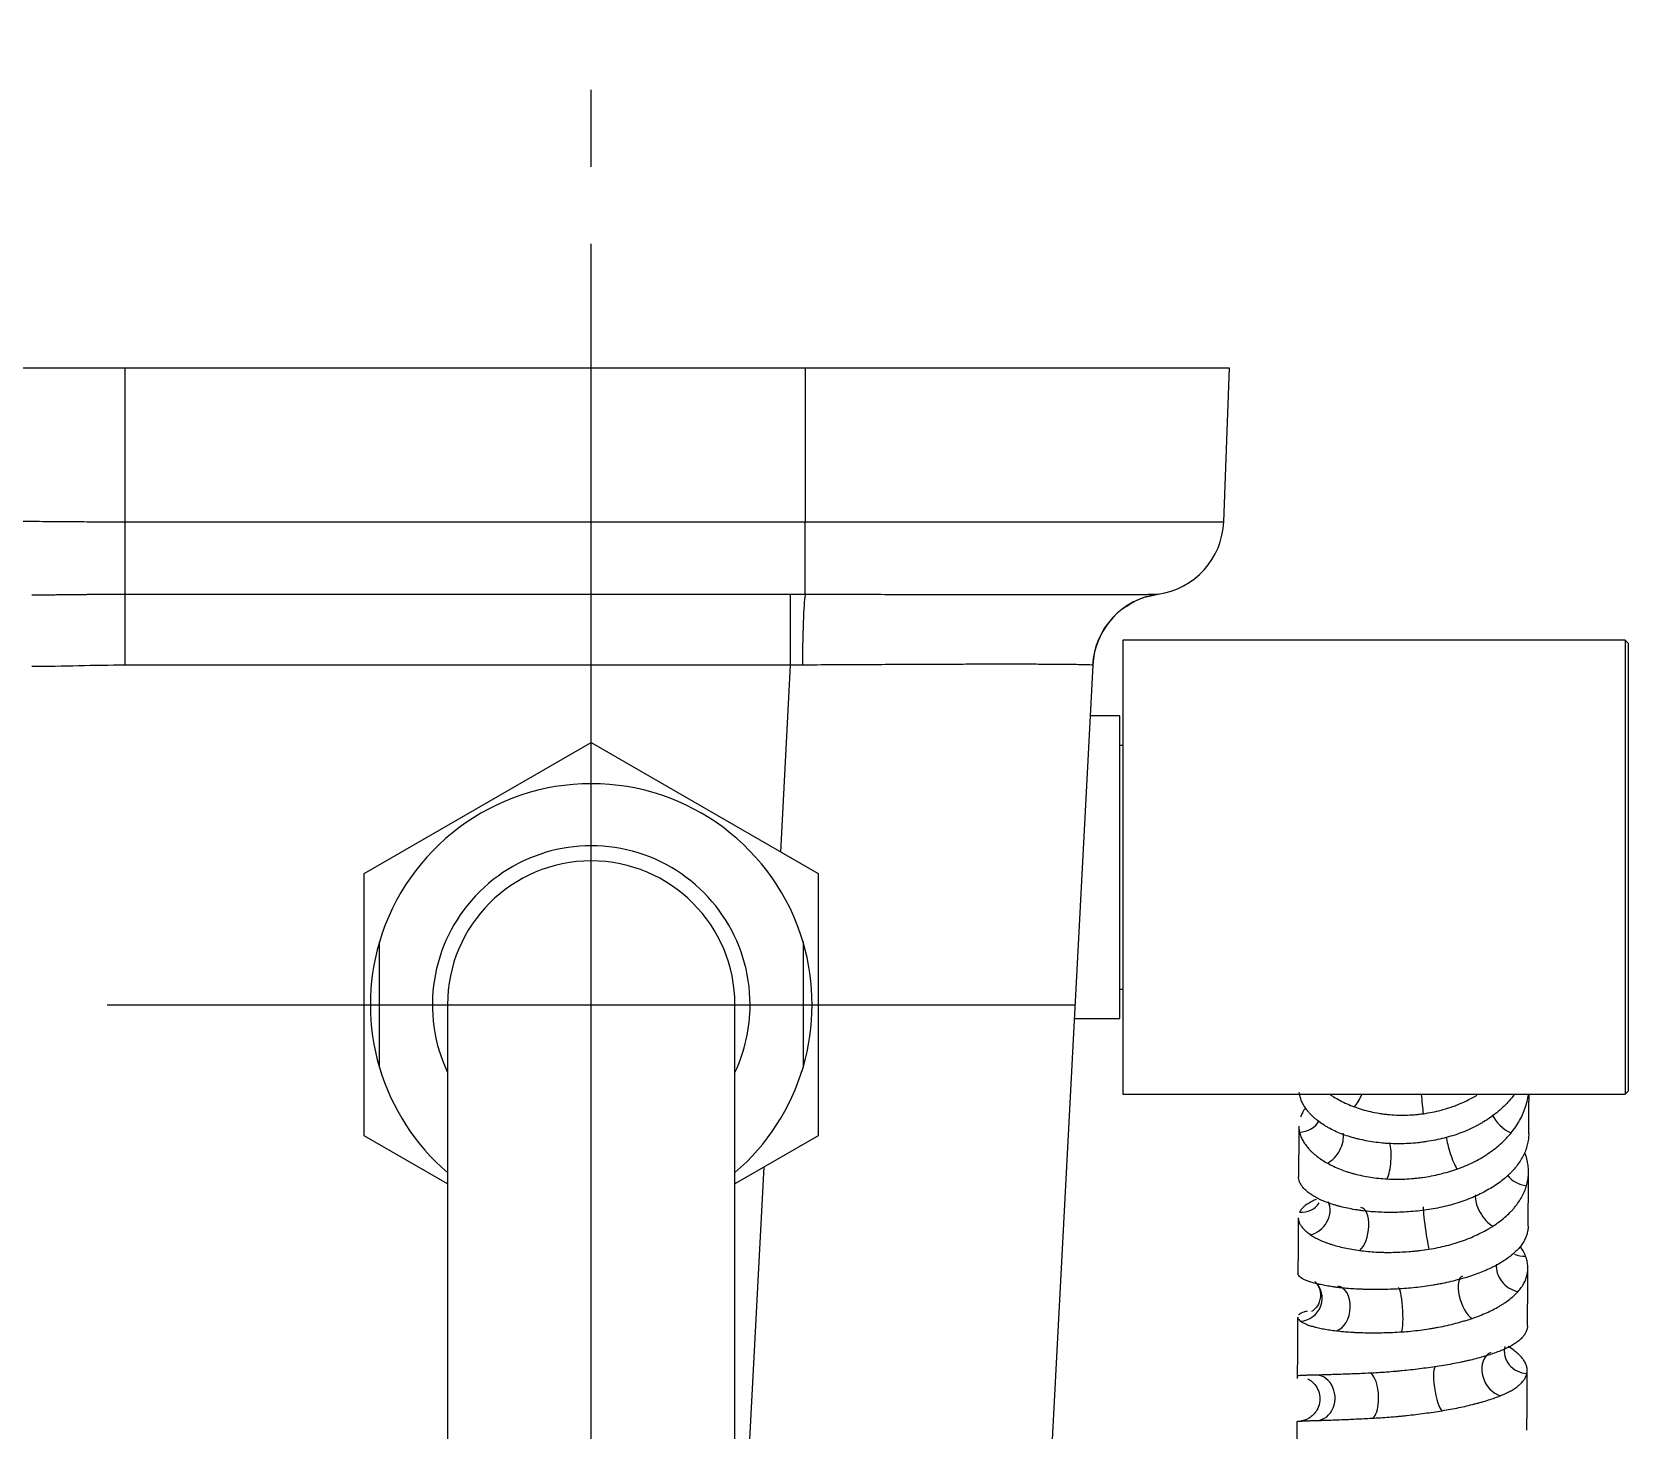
# Model space of a CAD drawing. Header units: millimetres. Extents: x 6110 to 6704, y -2661 to -1821.
# Drawn here: x 6315.16 to 6341.53, y -1868.92 to -1845.83 of the extents above; entities that cross this region are included whole.
import ezdxf

# ---------------------------------------------------------------- set-up
doc = ezdxf.new("R2010")
doc.units = ezdxf.units.MM
doc.header["$LTSCALE"] = 0.1
doc.linetypes.add('CENTERX2', pattern=[101.6, 63.5, -12.7, 12.7, -12.7])
doc.linetypes.add('HIDDEN2', pattern=[4.7625, 3.175, -1.5875])
doc.layers.add('1', color=4, linetype='HIDDEN2', lineweight=13)
doc.layers.add('CENTER', color=1, linetype='CENTERX2')

msp = doc.modelspace()

# ---------------------------------------------------------------- linework, layer by layer
at = {"layer": '1', "color": 7, "linetype": 'Continuous', "lineweight": -3}
for p, q in [((6316.701, -1851.376), (6327.937, -1851.376)), ((6327.937, -1851.376), (6327.937, -1853.92)), ((6334.939, -1851.376), (6334.85, -1853.92)), ((6316.7, -1853.92), (6327.937, -1853.92)), ((6316.7, -1855.115), (6316.7, -1853.92)), ((6324.4, -1869.896), (6324.4, -1853.896)), ((6327.937, -1855.116), (6327.937, -1853.92)), ((6316.7, -1856.289), (6316.7, -1855.115)), ((6316.7, -1855.115), (6327.693, -1855.115)), ((6327.693, -1856.289), (6327.693, -1855.115)), ((6341.482, -1855.876), (6333.182, -1855.876)), ((6333.182, -1855.876), (6333.182, -1863.376)), ((6341.532, -1855.926), (6341.482, -1855.876)), ((6341.482, -1855.876), (6341.482, -1863.376)), ((6341.532, -1855.926), (6341.532, -1863.326)), ((6327.693, -1856.289), (6316.7, -1856.289)), ((6327.531, -1859.374), (6327.693, -1856.289)), ((6332.686, -1856.289), (6331.944, -1870.442)), ((6333.132, -1857.126), (6332.642, -1857.126)), ((6333.132, -1859.626), (6333.132, -1857.126)), ((6320.65, -1859.731), (6324.4, -1857.566)), ((6324.4, -1857.566), (6328.15, -1859.731)), ((6333.182, -1857.614), (6333.132, -1857.614)), ((6333.132, -1862.126), (6333.132, -1859.626)), ((6320.65, -1864.061), (6320.65, -1859.731)), ((6328.15, -1859.731), (6328.15, -1864.061)), ((6320.9, -1862.932), (6320.9, -1860.86)), ((6327.9, -1860.86), (6327.9, -1862.932)), ((6333.132, -1861.639), (6333.182, -1861.639)), ((6316.4, -1861.896), (6332.4, -1861.896)), ((6322.025, -1861.896), (6322.025, -1876.896)), ((6326.775, -1876.896), (6326.775, -1861.896)), ((6332.38, -1862.126), (6333.132, -1862.126)), ((6341.482, -1863.376), (6341.532, -1863.326)), ((6333.182, -1863.376), (6341.482, -1863.376)), ((6322.025, -1864.855), (6320.65, -1864.061)), ((6328.15, -1864.061), (6326.775, -1864.855)), ((6326.951, -1870.442), (6327.259, -1864.576))]:
    msp.add_line(p, q, dxfattribs=at)
for centre, radius, start, end in [((6333.601, -1853.876), 1.25, 277.5499, 358), ((6333.935, -1856.354), 1.25, 97.6611, 177), ((6324.4, -1861.896), 3.65, 16.483, 163.517), ((6324.4, -1861.896), 2.625, 0, 205.2056), ((6324.4, -1861.896), 2.375, 90, 180), ((6324.4, -1861.896), 2.375, 0, 90), ((6324.4, -1861.896), 3.65, 163.517, 196.483), ((6324.4, -1861.896), 3.65, 343.517, 16.483), ((6324.4, -1861.896), 2.625, 334.7887, 0), ((6324.4, -1861.896), 3.65, 196.483, 229.4071), ((6324.4, -1861.896), 3.65, 310.5929, 343.517)]:
    msp.add_arc(centre, radius, start, end, dxfattribs=at)
for centre, major_axis, ratio, start_param, end_param in [((6311.7, -1851.256), (0, -286.328), 0.017464, 1.561491, 1.570375), ((6327.937, -1856.355), (-0.007, -1.25), 0.039336, 3.273466, 4.658233), ((6333.93, -1856.355), (0.164, -1.239), 0.999212, 3.141593, 4.526359), ((6336.981, -1863.316), (0.138, 0.349), 0.433334, 4.025696, 4.711122), ((6338.107, -1863.45), (-0.043, 0.373), 0.051876, 3.986539, 4.905491), ((6336.101, -1863.672), (0.37, 0.063), 0.871929, 4.570165, 5.639909), ((6339.571, -1863.759), (-0.282, 0.247), 0.534814, 0.868907, 2.100359), ((6336.541, -1864.197), (0.192, 0.322), 0.667842, 3.947447, 5.644686), ((6338.666, -1864.33), (-0.116, 0.356), 0.201164, 0.721906, 2.409759), ((6337.515, -1864.472), (0.027, 0.374), 0.266623, 3.797167, 5.629281), ((6339.845, -1864.594), (-0.355, 0.121), 0.757198, 0.836964, 1.84992), ((6336.115, -1864.967), (0.324, -0.188), 0.93671, 5.182496, 6.235718), ((6336.268, -1865.344), (0.222, 0.303), 0.850326, 3.895283, 5.836477), ((6339.262, -1865.247), (-0.194, 0.321), 0.510829, 0.598549, 2.417019), ((6337.063, -1865.615), (0.055, 0.371), 0.479143, 3.628604, 6.278454), ((6338.203, -1865.607), (-0.054, 0.371), 0.04833, 0.006429, 2.635842), ((6339.694, -1866.3), (-0.269, 0.262), 0.791336, 0.535761, 2.288075), ((6339.853, -1865.728), (-0.357, -0.115), 0.84529, 0.74472, 1.269212), ((6336.111, -1866.752), (0.247, 0.283), 0.967397, 3.890544, 6.283359), ((6338.913, -1866.734), (-0.115, 0.357), 0.41839, 0.002133, 2.702404), ((6336.686, -1866.917), (0.05, 0.372), 0.678064, 3.446114, 6.282903), ((6337.757, -1866.943), (-0.021, 0.374), 0.14133, 3.445613, 6.271167), ((6339.859, -1867.632), (-0.359, 0.109), 0.934731, 0.051367, 1.854347), ((6339.399, -1867.99), (-0.134, 0.35), 0.714155, 6.282456, 9.038354), ((6336.376, -1868.388), (-0.008, 0.375), 0.838903, 3.182986, 6.344417), ((6337.268, -1868.354), (-0.018, 0.375), 0.376147, 3.244607, 6.426934), ((6338.416, -1868.235), (-0.058, 0.37), 0.212435, 0.01395, 2.959088)]:
    msp.add_ellipse(centre, major_axis=major_axis, ratio=ratio, start_param=start_param, end_param=end_param, dxfattribs=at)
for points, knots in [([(6314.201, -1851.376), (6314.201, -1851.376), (6314.205, -1851.376), (6314.221, -1851.376), (6314.233, -1851.376), (6314.264, -1851.376), (6314.284, -1851.376), (6314.314, -1851.376), (6314.323, -1851.376), (6314.333, -1851.376), (6314.34, -1851.376), (6314.343, -1851.376), (6314.36, -1851.376), (6314.375, -1851.376), (6314.422, -1851.376), (6314.492, -1851.376), (6314.575, -1851.376), (6314.643, -1851.376), (6314.667, -1851.376), (6314.703, -1851.376), (6314.716, -1851.376), (6314.741, -1851.376), (6314.754, -1851.376), (6314.819, -1851.376), (6314.874, -1851.376), (6314.99, -1851.376), (6315.05, -1851.376), (6315.176, -1851.376), (6315.241, -1851.376), (6315.326, -1851.376), (6315.344, -1851.376), (6315.37, -1851.376), (6315.379, -1851.376), (6315.396, -1851.376), (6315.44, -1851.376), (6315.485, -1851.376), (6315.593, -1851.376), (6315.74, -1851.376), (6315.893, -1851.376), (6316.011, -1851.376), (6316.05, -1851.376), (6316.11, -1851.376), (6316.13, -1851.376), (6316.17, -1851.376), (6316.19, -1851.376), (6316.291, -1851.376), (6316.454, -1851.376), (6316.618, -1851.376), (6316.701, -1851.376)], [0, 0, 0, 0, 0.0625, 0.0625, 0.125, 0.125, 0.1875, 0.1875, 0.203125, 0.210938, 0.210938, 0.21875, 0.21875, 0.25, 0.25, 0.3125, 0.375, 0.375, 0.40625, 0.40625, 0.421875, 0.421875, 0.4375, 0.4375, 0.5, 0.5, 0.5625, 0.5625, 0.625, 0.625, 0.640625, 0.640625, 0.648438, 0.648438, 0.65625, 0.6875, 0.6875, 0.75, 0.8125, 0.8125, 0.84375, 0.84375, 0.859375, 0.859375, 0.875, 0.875, 0.9375, 1, 1, 1, 1]), ([(6327.937, -1851.376), (6328.854, -1851.376), (6329.77, -1851.376), (6331.464, -1851.376), (6332.241, -1851.376), (6333.537, -1851.376), (6334.056, -1851.376), (6334.757, -1851.376), (6334.939, -1851.376), (6334.939, -1851.376)], [0, 0, 0, 0, 0.250032, 0.250032, 0.500063, 0.500063, 0.750095, 0.750095, 1, 1, 1, 1]), ([(6314.2, -1853.877), (6314.201, -1853.878), (6314.205, -1853.879), (6314.217, -1853.882), (6314.227, -1853.883), (6314.25, -1853.885), (6314.263, -1853.886), (6314.295, -1853.887), (6314.312, -1853.888), (6314.351, -1853.89), (6314.371, -1853.891), (6314.414, -1853.892), (6314.436, -1853.893), (6314.482, -1853.895), (6314.505, -1853.895), (6314.551, -1853.897), (6314.575, -1853.897), (6314.621, -1853.899), (6314.643, -1853.899), (6314.687, -1853.901), (6314.708, -1853.901), (6314.748, -1853.902), (6314.767, -1853.903), (6314.803, -1853.904), (6314.819, -1853.904), (6314.849, -1853.905), (6314.863, -1853.906), (6314.887, -1853.906), (6314.898, -1853.906), (6314.916, -1853.907), (6314.923, -1853.907), (6314.931, -1853.907), (6314.934, -1853.907), (6314.937, -1853.907), (6314.938, -1853.908), (6314.939, -1853.908), (6314.939, -1853.908), (6314.939, -1853.908), (6314.939, -1853.908), (6314.939, -1853.908), (6314.939, -1853.908), (6315, -1853.909), (6315.064, -1853.91), (6315.197, -1853.911), (6315.266, -1853.912), (6315.409, -1853.914), (6315.482, -1853.914), (6315.631, -1853.916), (6315.707, -1853.916), (6315.86, -1853.917), (6315.937, -1853.918), (6316.092, -1853.918), (6316.17, -1853.919), (6316.324, -1853.919), (6316.401, -1853.92), (6316.552, -1853.92), (6316.627, -1853.92), (6316.7, -1853.92)], [0, 0, 0, 0, 0.000015, 0.000015, 0.000031, 0.000031, 0.000046, 0.000046, 0.000061, 0.000061, 0.000076, 0.000076, 0.000092, 0.000092, 0.000107, 0.000107, 0.000122, 0.000122, 0.000137, 0.000137, 0.000153, 0.000153, 0.000168, 0.000168, 0.000183, 0.000183, 0.000198, 0.000198, 0.000214, 0.000214, 0.000229, 0.000229, 0.000236, 0.00024, 0.000242, 0.000242, 0.000244, 0.000244, 0.000259, 0.000259, 0.000275, 0.000275, 0.12524, 0.12524, 0.250206, 0.250206, 0.375172, 0.375172, 0.500137, 0.500137, 0.625103, 0.625103, 0.750069, 0.750069, 0.875034, 0.875034, 1, 1, 1, 1]), ([(6327.937, -1853.92), (6328.843, -1853.92), (6329.747, -1853.92), (6331.42, -1853.92), (6332.187, -1853.92), (6333.466, -1853.92), (6333.979, -1853.92), (6334.671, -1853.92), (6334.85, -1853.92), (6334.85, -1853.92)], [0, 0, 0, 0, 0.25, 0.25, 0.5, 0.5, 0.75, 0.75, 1, 1, 1, 1]), ([(6315.158, -1855.126), (6315.158, -1855.126), (6315.159, -1855.126), (6315.161, -1855.126), (6315.165, -1855.126), (6315.17, -1855.126), (6315.176, -1855.126), (6315.188, -1855.126), (6315.214, -1855.126), (6315.269, -1855.126), (6315.349, -1855.126), (6315.444, -1855.125), (6315.54, -1855.124), (6315.635, -1855.123), (6315.731, -1855.122), (6315.827, -1855.121), (6315.905, -1855.12), (6315.963, -1855.12), (6316.002, -1855.119), (6316.04, -1855.119), (6316.078, -1855.118), (6316.117, -1855.118), (6316.155, -1855.118), (6316.194, -1855.117), (6316.232, -1855.117), (6316.271, -1855.117), (6316.31, -1855.117), (6316.349, -1855.116), (6316.387, -1855.116), (6316.426, -1855.116), (6316.465, -1855.116), (6316.504, -1855.116), (6316.543, -1855.115), (6316.583, -1855.115), (6316.622, -1855.115), (6316.661, -1855.115), (6316.687, -1855.115), (6316.7, -1855.115)], [0, 0, 0, 0, 0.000519, 0.001997, 0.004434, 0.007828, 0.01172, 0.015662, 0.031326, 0.062642, 0.125232, 0.187361, 0.250266, 0.311818, 0.373938, 0.436644, 0.499958, 0.524748, 0.54955, 0.574367, 0.599199, 0.624048, 0.648916, 0.673805, 0.698715, 0.723649, 0.748609, 0.773596, 0.798612, 0.823659, 0.848738, 0.873852, 0.899002, 0.924189, 0.949417, 0.974687, 1, 1, 1, 1]), ([(6327.937, -1855.116), (6328.137, -1855.116), (6328.535, -1855.117), (6329.115, -1855.118), (6329.488, -1855.119), (6329.762, -1855.119), (6329.852, -1855.119), (6329.985, -1855.12), (6330.029, -1855.12), (6330.116, -1855.12), (6330.16, -1855.12), (6330.375, -1855.12), (6330.712, -1855.12), (6331.186, -1855.121), (6331.48, -1855.121), (6331.69, -1855.121), (6331.793, -1855.121), (6331.909, -1855.121), (6331.966, -1855.121), (6331.994, -1855.121), (6332.008, -1855.121), (6332.015, -1855.121), (6332.018, -1855.121), (6332.02, -1855.121), (6332.021, -1855.121), (6332.021, -1855.121), (6332.021, -1855.121), (6332.021, -1855.121), (6332.022, -1855.121), (6332.022, -1855.121), (6332.063, -1855.121), (6332.103, -1855.121), (6332.181, -1855.121), (6332.219, -1855.121), (6332.33, -1855.121), (6332.4, -1855.121), (6332.533, -1855.121), (6332.595, -1855.121), (6332.682, -1855.121), (6332.711, -1855.121), (6332.765, -1855.121), (6332.792, -1855.121), (6332.92, -1855.121), (6333.009, -1855.121), (6333.125, -1855.12), (6333.161, -1855.12), (6333.212, -1855.12), (6333.236, -1855.12), (6333.263, -1855.12), (6333.276, -1855.12), (6333.282, -1855.12), (6333.285, -1855.12), (6333.287, -1855.12), (6333.288, -1855.12), (6333.288, -1855.12), (6333.288, -1855.12), (6333.288, -1855.12), (6333.288, -1855.12), (6333.288, -1855.12), (6333.288, -1855.12), (6333.311, -1855.12), (6333.335, -1855.12), (6333.384, -1855.12), (6333.409, -1855.12), (6333.459, -1855.119), (6333.485, -1855.119), (6333.535, -1855.119), (6333.559, -1855.119), (6333.606, -1855.118), (6333.628, -1855.118), (6333.67, -1855.118), (6333.689, -1855.118), (6333.721, -1855.117), (6333.735, -1855.117), (6333.756, -1855.116), (6333.763, -1855.116), (6333.765, -1855.116)], [0, 0, 0, 0, 0.0625, 0.125, 0.1875, 0.1875, 0.21875, 0.21875, 0.234375, 0.234375, 0.25, 0.25, 0.3125, 0.375, 0.4375, 0.4375, 0.46875, 0.484375, 0.492187, 0.496094, 0.498047, 0.499023, 0.499512, 0.499756, 0.499878, 0.499939, 0.499969, 0.499985, 0.499985, 0.5, 0.5, 0.515625, 0.515625, 0.53125, 0.53125, 0.5625, 0.5625, 0.59375, 0.59375, 0.609375, 0.609375, 0.625, 0.625, 0.6875, 0.6875, 0.71875, 0.71875, 0.734375, 0.742187, 0.746094, 0.748047, 0.749023, 0.749512, 0.749756, 0.749878, 0.749939, 0.749969, 0.749985, 0.749985, 0.75, 0.75, 0.78125, 0.78125, 0.8125, 0.8125, 0.84375, 0.84375, 0.875, 0.875, 0.90625, 0.90625, 0.9375, 0.9375, 0.96875, 0.96875, 1, 1, 1, 1]), ([(6332.683, -1856.287), (6332.676, -1856.286), (6332.661, -1856.285), (6332.617, -1856.283), (6332.587, -1856.282), (6332.512, -1856.281), (6332.467, -1856.28), (6332.365, -1856.279), (6332.307, -1856.278), (6332.179, -1856.277), (6332.109, -1856.276), (6331.958, -1856.275), (6331.877, -1856.275), (6331.705, -1856.274), (6331.614, -1856.274), (6331.472, -1856.273), (6331.424, -1856.273), (6331.349, -1856.273), (6331.312, -1856.273), (6331.268, -1856.273), (6331.245, -1856.273), (6331.236, -1856.273), (6331.229, -1856.273), (6331.226, -1856.273), (6331.12, -1856.273), (6331.013, -1856.273), (6330.787, -1856.274), (6330.668, -1856.274), (6330.422, -1856.275), (6330.294, -1856.275), (6330.029, -1856.276), (6329.892, -1856.277), (6329.609, -1856.278), (6329.463, -1856.279), (6329.165, -1856.28), (6329.012, -1856.281), (6328.7, -1856.282), (6328.541, -1856.283), (6328.218, -1856.285), (6328.054, -1856.286), (6327.889, -1856.287)], [0, 0, 0, 0, 0.0625, 0.0625, 0.125, 0.125, 0.1875, 0.1875, 0.25, 0.25, 0.3125, 0.3125, 0.375, 0.375, 0.4375, 0.4375, 0.46875, 0.46875, 0.484375, 0.492187, 0.496094, 0.498047, 0.498047, 0.5, 0.5, 0.5625, 0.5625, 0.625, 0.625, 0.6875, 0.6875, 0.75, 0.75, 0.8125, 0.8125, 0.875, 0.875, 0.9375, 0.9375, 1, 1, 1, 1]), ([(6336.511, -1863.886), (6336.48, -1863.866), (6336.422, -1863.826), (6336.344, -1863.763), (6336.299, -1863.719), (6336.267, -1863.685), (6336.257, -1863.674), (6336.243, -1863.657), (6336.238, -1863.651), (6336.229, -1863.64), (6336.206, -1863.611), (6336.171, -1863.559), (6336.135, -1863.488), (6336.119, -1863.44), (6336.106, -1863.392), (6336.102, -1863.368), (6336.099, -1863.344)], [0, 0, 0, 0, 0.125, 0.25, 0.375, 0.375, 0.4375, 0.4375, 0.46875, 0.46875, 0.5, 0.625, 0.75, 0.875, 0.875, 1, 1, 1, 1]), ([(6336.203, -1863.601), (6336.196, -1863.609), (6336.19, -1863.618), (6336.175, -1863.639), (6336.167, -1863.651), (6336.153, -1863.675), (6336.147, -1863.687), (6336.132, -1863.717), (6336.124, -1863.735), (6336.117, -1863.754)], [0, 0, 0, 0, 0.179535, 0.179535, 0.412922, 0.412922, 0.646308, 0.646308, 1, 1, 1, 1]), ([(6336.607, -1863.378), (6336.609, -1863.38), (6336.628, -1863.393), (6336.647, -1863.405), (6336.7, -1863.437), (6336.772, -1863.479), (6336.887, -1863.534), (6336.968, -1863.568), (6337.01, -1863.583)], [0, 0, 0, 0, 0.017922, 0.158219, 0.158219, 0.438813, 0.719406, 1, 1, 1, 1]), ([(6337.01, -1863.583), (6337.053, -1863.599), (6337.139, -1863.628), (6337.274, -1863.663), (6337.367, -1863.682), (6337.427, -1863.691), (6337.439, -1863.693), (6337.463, -1863.697), (6337.499, -1863.701), (6337.535, -1863.706), (6337.607, -1863.713), (6337.704, -1863.719), (6337.851, -1863.721), (6337.95, -1863.716), (6338.025, -1863.71), (6338.05, -1863.708), (6338.1, -1863.702), (6338.125, -1863.699), (6338.15, -1863.696)], [0, 0, 0, 0, 0.125, 0.25, 0.375, 0.375, 0.40625, 0.40625, 0.4375, 0.5, 0.5, 0.625, 0.75, 0.875, 0.875, 0.9375, 0.9375, 1, 1, 1, 1]), ([(6338.15, -1863.696), (6338.199, -1863.689), (6338.298, -1863.672), (6338.443, -1863.639), (6338.538, -1863.61), (6338.609, -1863.587), (6338.632, -1863.579), (6338.679, -1863.562), (6338.702, -1863.553), (6338.771, -1863.525), (6338.861, -1863.485), (6338.962, -1863.433), (6339.019, -1863.401), (6339.033, -1863.392)], [0, 0, 0, 0, 0.15748, 0.314961, 0.472441, 0.472441, 0.551181, 0.551181, 0.629921, 0.629921, 0.787402, 0.944882, 1, 1, 1, 1]), ([(6339.548, -1863.507), (6339.52, -1863.537), (6339.461, -1863.597), (6339.363, -1863.681), (6339.258, -1863.76), (6339.183, -1863.809), (6339.124, -1863.844), (6339.104, -1863.856), (6339.064, -1863.878), (6339.044, -1863.889), (6338.982, -1863.921), (6338.899, -1863.961), (6338.769, -1864.014), (6338.679, -1864.045), (6338.633, -1864.059)], [0, 0, 0, 0, 0.125, 0.25, 0.375, 0.5, 0.5, 0.5625, 0.5625, 0.625, 0.625, 0.75, 0.875, 1, 1, 1, 1]), ([(6339.65, -1863.383), (6339.644, -1863.392), (6339.612, -1863.434), (6339.578, -1863.475), (6339.548, -1863.507)], [0, 0, 0, 0, 0.205403, 1, 1, 1, 1]), ([(6339.599, -1864.014), (6339.626, -1863.981), (6339.652, -1863.947), (6339.699, -1863.877), (6339.742, -1863.807), (6339.779, -1863.734), (6339.803, -1863.678), (6339.815, -1863.65), (6339.825, -1863.622), (6339.832, -1863.603), (6339.835, -1863.593), (6339.851, -1863.545), (6339.861, -1863.507), (6339.876, -1863.44), (6339.881, -1863.412), (6339.885, -1863.385)], [0, 0, 0, 0, 0.174902, 0.174902, 0.349803, 0.524705, 0.524705, 0.612156, 0.655881, 0.655881, 0.699607, 0.699607, 0.874508, 0.874508, 1, 1, 1, 1]), ([(6337.472, -1864.181), (6337.425, -1864.177), (6337.332, -1864.166), (6337.197, -1864.143), (6337.11, -1864.124), (6337.056, -1864.111), (6337.046, -1864.108), (6337.024, -1864.102), (6337.014, -1864.1), (6336.982, -1864.091), (6336.962, -1864.085), (6336.9, -1864.066), (6336.821, -1864.039), (6336.71, -1863.994), (6336.641, -1863.96), (6336.591, -1863.933), (6336.574, -1863.924), (6336.542, -1863.905), (6336.527, -1863.895), (6336.511, -1863.886)], [0, 0, 0, 0, 0.125, 0.25, 0.375, 0.375, 0.40625, 0.40625, 0.4375, 0.4375, 0.5, 0.5, 0.625, 0.75, 0.875, 0.875, 0.9375, 0.9375, 1, 1, 1, 1]), ([(6336.092, -1863.9), (6336.092, -1863.907), (6336.093, -1863.915), (6336.094, -1863.948), (6336.098, -1863.974), (6336.104, -1864)], [0, 0, 0, 0, 0.227131, 0.227131, 1, 1, 1, 1]), ([(6336.104, -1864), (6336.109, -1864.023), (6336.116, -1864.047), (6336.134, -1864.093), (6336.155, -1864.139), (6336.198, -1864.206), (6336.233, -1864.25), (6336.258, -1864.278), (6336.263, -1864.283), (6336.273, -1864.294), (6336.278, -1864.299), (6336.294, -1864.315), (6336.305, -1864.326), (6336.339, -1864.358), (6336.388, -1864.399), (6336.47, -1864.458), (6336.531, -1864.495), (6336.563, -1864.513)], [0, 0, 0, 0, 0.125, 0.125, 0.25, 0.375, 0.5, 0.5, 0.53125, 0.53125, 0.5625, 0.5625, 0.625, 0.625, 0.75, 0.875, 1, 1, 1, 1]), ([(6338.633, -1864.059), (6338.586, -1864.073), (6338.493, -1864.1), (6338.349, -1864.132), (6338.252, -1864.15), (6338.19, -1864.159), (6338.178, -1864.161), (6338.153, -1864.165), (6338.116, -1864.17), (6338.079, -1864.174), (6338.005, -1864.182), (6337.907, -1864.19), (6337.761, -1864.194), (6337.664, -1864.193), (6337.604, -1864.19), (6337.592, -1864.19), (6337.568, -1864.188), (6337.556, -1864.188), (6337.52, -1864.185), (6337.496, -1864.183), (6337.472, -1864.181)], [0, 0, 0, 0, 0.125, 0.25, 0.375, 0.375, 0.40625, 0.40625, 0.4375, 0.5, 0.5, 0.625, 0.75, 0.875, 0.875, 0.90625, 0.90625, 0.9375, 0.9375, 1, 1, 1, 1]), ([(6338.704, -1864.611), (6338.75, -1864.595), (6338.84, -1864.561), (6338.969, -1864.502), (6339.052, -1864.458), (6339.103, -1864.429), (6339.113, -1864.423), (6339.133, -1864.411), (6339.163, -1864.393), (6339.191, -1864.374), (6339.248, -1864.336), (6339.321, -1864.284), (6339.422, -1864.2), (6339.485, -1864.14), (6339.522, -1864.101), (6339.529, -1864.094), (6339.544, -1864.078), (6339.551, -1864.07), (6339.572, -1864.046), (6339.586, -1864.03), (6339.599, -1864.014)], [0, 0, 0, 0, 0.125, 0.25, 0.375, 0.375, 0.40625, 0.40625, 0.4375, 0.5, 0.5, 0.625, 0.75, 0.875, 0.875, 0.90625, 0.90625, 0.9375, 0.9375, 1, 1, 1, 1]), ([(6339.892, -1864.028), (6339.891, -1864.058), (6339.887, -1864.119), (6339.869, -1864.211), (6339.85, -1864.272), (6339.839, -1864.302)], [0, 0, 0, 0, 0.320508, 0.660254, 1, 1, 1, 1]), ([(6339.839, -1864.302), (6339.827, -1864.333), (6339.814, -1864.363), (6339.783, -1864.423), (6339.749, -1864.482), (6339.688, -1864.568), (6339.64, -1864.624), (6339.607, -1864.658), (6339.601, -1864.665), (6339.587, -1864.678), (6339.581, -1864.685), (6339.56, -1864.705), (6339.546, -1864.718), (6339.503, -1864.757), (6339.442, -1864.808), (6339.343, -1864.879), (6339.271, -1864.924), (6339.233, -1864.945)], [0, 0, 0, 0, 0.125, 0.125, 0.25, 0.375, 0.5, 0.5, 0.53125, 0.53125, 0.5625, 0.5625, 0.625, 0.625, 0.75, 0.875, 1, 1, 1, 1]), ([(6339.855, -1864.885), (6339.864, -1864.854), (6339.871, -1864.822), (6339.882, -1864.758), (6339.889, -1864.694), (6339.887, -1864.597), (6339.878, -1864.532), (6339.871, -1864.491), (6339.869, -1864.482), (6339.865, -1864.466), (6339.863, -1864.458), (6339.857, -1864.433), (6339.853, -1864.417), (6339.842, -1864.381), (6339.835, -1864.362), (6339.828, -1864.343)], [0, 0, 0, 0, 0.178907, 0.178907, 0.357814, 0.53672, 0.715627, 0.715627, 0.760354, 0.760354, 0.805081, 0.805081, 0.894534, 0.894534, 1, 1, 1, 1]), ([(6336.563, -1864.513), (6336.596, -1864.531), (6336.663, -1864.566), (6336.772, -1864.613), (6336.849, -1864.641), (6336.91, -1864.661), (6336.93, -1864.667), (6336.961, -1864.676), (6336.971, -1864.679), (6336.992, -1864.685), (6337.045, -1864.699), (6337.141, -1864.722), (6337.275, -1864.745), (6337.412, -1864.763), (6337.506, -1864.77), (6337.554, -1864.773)], [0, 0, 0, 0, 0.125, 0.25, 0.375, 0.375, 0.4375, 0.4375, 0.46875, 0.46875, 0.5, 0.625, 0.75, 0.875, 1, 1, 1, 1]), ([(6337.554, -1864.773), (6337.602, -1864.776), (6337.697, -1864.779), (6337.842, -1864.776), (6337.94, -1864.769), (6338.001, -1864.764), (6338.014, -1864.762), (6338.038, -1864.76), (6338.051, -1864.759), (6338.087, -1864.754), (6338.112, -1864.751), (6338.185, -1864.741), (6338.282, -1864.725), (6338.425, -1864.694), (6338.519, -1864.669), (6338.589, -1864.648), (6338.612, -1864.641), (6338.658, -1864.627), (6338.682, -1864.619), (6338.704, -1864.611)], [0, 0, 0, 0, 0.125, 0.25, 0.375, 0.375, 0.40625, 0.40625, 0.4375, 0.4375, 0.5, 0.5, 0.625, 0.75, 0.875, 0.875, 0.9375, 0.9375, 1, 1, 1, 1]), ([(6336.248, -1864.996), (6336.228, -1864.98), (6336.191, -1864.948), (6336.148, -1864.899), (6336.126, -1864.867), (6336.113, -1864.842), (6336.107, -1864.83), (6336.102, -1864.817), (6336.099, -1864.809), (6336.098, -1864.805), (6336.092, -1864.785), (6336.089, -1864.768), (6336.087, -1864.748), (6336.087, -1864.744), (6336.087, -1864.74)], [0, 0, 0, 0, 0.190767, 0.381533, 0.5723, 0.5723, 0.667683, 0.715375, 0.715375, 0.763066, 0.763066, 0.953833, 0.953833, 1, 1, 1, 1]), ([(6339.299, -1865.553), (6339.335, -1865.53), (6339.403, -1865.483), (6339.498, -1865.408), (6339.554, -1865.355), (6339.595, -1865.315), (6339.614, -1865.294), (6339.633, -1865.273), (6339.645, -1865.259), (6339.651, -1865.252), (6339.681, -1865.216), (6339.725, -1865.158), (6339.78, -1865.07), (6339.824, -1864.979), (6339.846, -1864.917), (6339.855, -1864.885)], [0, 0, 0, 0, 0.125, 0.25, 0.375, 0.375, 0.4375, 0.46875, 0.46875, 0.5, 0.5, 0.625, 0.75, 0.875, 1, 1, 1, 1]), ([(6336.378, -1865.113), (6336.356, -1865.122), (6336.308, -1865.144), (6336.266, -1865.168), (6336.221, -1865.196), (6336.201, -1865.21), (6336.179, -1865.229), (6336.175, -1865.233), (6336.166, -1865.241), (6336.154, -1865.253), (6336.143, -1865.265), (6336.124, -1865.289), (6336.113, -1865.306), (6336.104, -1865.323)], [0, 0, 0, 0, 0.156653, 0.367489, 0.367489, 0.578326, 0.578326, 0.631036, 0.631036, 0.683745, 0.789163, 0.789163, 1, 1, 1, 1]), ([(6337.022, -1865.281), (6336.98, -1865.274), (6336.897, -1865.258), (6336.818, -1865.24), (6336.761, -1865.226), (6336.742, -1865.221), (6336.714, -1865.213), (6336.705, -1865.21), (6336.687, -1865.205), (6336.642, -1865.191), (6336.565, -1865.165), (6336.471, -1865.128), (6336.415, -1865.1), (6336.362, -1865.072), (6336.337, -1865.058), (6336.29, -1865.027), (6336.268, -1865.012), (6336.248, -1864.996)], [0, 0, 0, 0, 0.125, 0.25, 0.25, 0.3125, 0.3125, 0.34375, 0.34375, 0.375, 0.5, 0.625, 0.75, 0.75, 0.875, 0.875, 1, 1, 1, 1]), ([(6339.233, -1864.945), (6339.196, -1864.967), (6339.119, -1865.008), (6338.998, -1865.065), (6338.913, -1865.1), (6338.848, -1865.124), (6338.815, -1865.136), (6338.781, -1865.148), (6338.758, -1865.155), (6338.747, -1865.159), (6338.69, -1865.178), (6338.598, -1865.205), (6338.457, -1865.24), (6338.314, -1865.268), (6338.216, -1865.283), (6338.167, -1865.29)], [0, 0, 0, 0, 0.125, 0.25, 0.375, 0.375, 0.4375, 0.46875, 0.46875, 0.5, 0.5, 0.625, 0.75, 0.875, 1, 1, 1, 1]), ([(6336.083, -1865.417), (6336.083, -1865.432), (6336.087, -1865.462), (6336.098, -1865.492), (6336.107, -1865.512), (6336.109, -1865.516), (6336.113, -1865.524), (6336.116, -1865.527), (6336.123, -1865.539), (6336.128, -1865.547), (6336.145, -1865.571), (6336.171, -1865.602), (6336.22, -1865.648), (6336.261, -1865.679), (6336.282, -1865.694)], [0, 0, 0, 0, 0.157343, 0.325875, 0.325875, 0.368007, 0.368007, 0.41014, 0.41014, 0.494406, 0.494406, 0.662937, 0.831469, 1, 1, 1, 1]), ([(6338.167, -1865.29), (6338.117, -1865.296), (6338.018, -1865.308), (6337.869, -1865.319), (6337.77, -1865.324), (6337.696, -1865.326), (6337.672, -1865.326), (6337.635, -1865.327), (6337.623, -1865.327), (6337.598, -1865.327), (6337.537, -1865.327), (6337.429, -1865.324), (6337.289, -1865.315), (6337.198, -1865.306), (6337.131, -1865.297), (6337.109, -1865.294), (6337.065, -1865.288), (6337.044, -1865.285), (6337.022, -1865.281)], [0, 0, 0, 0, 0.125, 0.25, 0.375, 0.375, 0.4375, 0.4375, 0.46875, 0.46875, 0.5, 0.625, 0.75, 0.875, 0.875, 0.9375, 0.9375, 1, 1, 1, 1]), ([(6336.282, -1865.694), (6336.305, -1865.709), (6336.352, -1865.739), (6336.433, -1865.78), (6336.493, -1865.805), (6336.541, -1865.824), (6336.565, -1865.833), (6336.59, -1865.841), (6336.607, -1865.847), (6336.616, -1865.85), (6336.659, -1865.864), (6336.731, -1865.885), (6336.846, -1865.913), (6336.968, -1865.936), (6337.053, -1865.95), (6337.097, -1865.956)], [0, 0, 0, 0, 0.125, 0.25, 0.375, 0.375, 0.4375, 0.46875, 0.46875, 0.5, 0.5, 0.625, 0.75, 0.875, 1, 1, 1, 1]), ([(6338.241, -1865.933), (6338.291, -1865.926), (6338.389, -1865.908), (6338.533, -1865.875), (6338.627, -1865.849), (6338.697, -1865.827), (6338.72, -1865.82), (6338.754, -1865.809), (6338.766, -1865.805), (6338.788, -1865.797), (6338.845, -1865.777), (6338.944, -1865.739), (6339.069, -1865.682), (6339.148, -1865.641), (6339.206, -1865.609), (6339.225, -1865.598), (6339.262, -1865.576), (6339.28, -1865.565), (6339.299, -1865.553)], [0, 0, 0, 0, 0.125, 0.25, 0.375, 0.375, 0.4375, 0.4375, 0.46875, 0.46875, 0.5, 0.625, 0.75, 0.875, 0.875, 0.9375, 0.9375, 1, 1, 1, 1]), ([(6339.882, -1865.551), (6339.882, -1865.552), (6339.881, -1865.577), (6339.876, -1865.626), (6339.865, -1865.674), (6339.853, -1865.71), (6339.849, -1865.722), (6339.839, -1865.746), (6339.834, -1865.758), (6339.817, -1865.793), (6339.791, -1865.839), (6339.741, -1865.905), (6339.701, -1865.948), (6339.68, -1865.969)], [0, 0, 0, 0, 0.004624, 0.17052, 0.336416, 0.336416, 0.419364, 0.419364, 0.502312, 0.502312, 0.668208, 0.834104, 1, 1, 1, 1]), ([(6337.097, -1865.956), (6337.141, -1865.961), (6337.229, -1865.971), (6337.321, -1865.978), (6337.39, -1865.982), (6337.414, -1865.983), (6337.45, -1865.984), (6337.461, -1865.985), (6337.485, -1865.985), (6337.545, -1865.987), (6337.653, -1865.986), (6337.799, -1865.981), (6337.896, -1865.974), (6337.97, -1865.968), (6337.995, -1865.965), (6338.044, -1865.96), (6338.069, -1865.957), (6338.143, -1865.948), (6338.192, -1865.941), (6338.241, -1865.933)], [0, 0, 0, 0, 0.125, 0.25, 0.25, 0.3125, 0.3125, 0.34375, 0.34375, 0.375, 0.5, 0.625, 0.75, 0.75, 0.8125, 0.8125, 0.875, 0.875, 1, 1, 1, 1]), ([(6339.68, -1865.969), (6339.658, -1865.991), (6339.61, -1866.032), (6339.531, -1866.093), (6339.442, -1866.151), (6339.377, -1866.188), (6339.334, -1866.211), (6339.325, -1866.215), (6339.308, -1866.224), (6339.299, -1866.229), (6339.272, -1866.242), (6339.254, -1866.25), (6339.199, -1866.276), (6339.124, -1866.309), (6339.005, -1866.354), (6338.922, -1866.381), (6338.879, -1866.395)], [0, 0, 0, 0, 0.125, 0.25, 0.375, 0.5, 0.5, 0.53125, 0.53125, 0.5625, 0.5625, 0.625, 0.625, 0.75, 0.875, 1, 1, 1, 1]), ([(6339.84, -1866.05), (6339.829, -1866.021), (6339.815, -1865.992), (6339.787, -1865.94), (6339.772, -1865.917), (6339.756, -1865.894)], [0, 0, 0, 0, 0.547159, 0.547159, 1, 1, 1, 1]), ([(6339.714, -1866.632), (6339.734, -1866.61), (6339.752, -1866.588), (6339.785, -1866.542), (6339.814, -1866.496), (6339.846, -1866.425), (6339.861, -1866.376), (6339.867, -1866.345), (6339.868, -1866.339), (6339.871, -1866.327), (6339.872, -1866.32), (6339.874, -1866.302), (6339.875, -1866.289), (6339.878, -1866.252), (6339.877, -1866.201), (6339.865, -1866.126), (6339.849, -1866.075), (6339.84, -1866.05)], [0, 0, 0, 0, 0.125, 0.125, 0.25, 0.375, 0.5, 0.5, 0.53125, 0.53125, 0.5625, 0.5625, 0.625, 0.625, 0.75, 0.875, 1, 1, 1, 1]), ([(6336.102, -1866.383), (6336.094, -1866.374), (6336.088, -1866.365), (6336.079, -1866.349), (6336.077, -1866.341), (6336.077, -1866.333)], [0, 0, 0, 0, 0.501631, 0.501631, 1, 1, 1, 1]), ([(6336.65, -1866.555), (6336.614, -1866.549), (6336.545, -1866.538), (6336.482, -1866.526), (6336.445, -1866.518), (6336.438, -1866.516), (6336.423, -1866.513), (6336.416, -1866.511), (6336.394, -1866.506), (6336.38, -1866.503), (6336.34, -1866.493), (6336.291, -1866.479), (6336.227, -1866.456), (6336.191, -1866.441), (6336.167, -1866.429), (6336.16, -1866.425), (6336.149, -1866.418), (6336.146, -1866.416), (6336.139, -1866.412), (6336.123, -1866.402), (6336.111, -1866.391), (6336.102, -1866.383)], [0, 0, 0, 0, 0.125, 0.25, 0.25, 0.28125, 0.28125, 0.3125, 0.3125, 0.375, 0.375, 0.5, 0.625, 0.75, 0.75, 0.8125, 0.8125, 0.84375, 0.84375, 0.875, 1, 1, 1, 1]), ([(6336.357, -1866.469), (6336.372, -1866.477), (6336.399, -1866.511), (6336.46, -1866.639), (6336.444, -1866.808), (6336.364, -1866.922), (6336.308, -1866.959), (6336.299, -1866.962), (6336.3, -1866.962)], [0, 0, 0, 0, 0.161175, 0.336197, 0.544015, 0.722126, 0.87138, 1, 1, 1, 1]), ([(6338.879, -1866.395), (6338.835, -1866.408), (6338.745, -1866.434), (6338.606, -1866.469), (6338.511, -1866.49), (6338.438, -1866.505), (6338.402, -1866.512), (6338.365, -1866.518), (6338.34, -1866.523), (6338.328, -1866.525), (6338.266, -1866.536), (6338.167, -1866.551), (6338.018, -1866.569), (6337.918, -1866.578), (6337.819, -1866.586), (6337.769, -1866.589), (6337.719, -1866.592)], [0, 0, 0, 0, 0.125, 0.25, 0.375, 0.375, 0.4375, 0.46875, 0.46875, 0.5, 0.5, 0.625, 0.75, 0.875, 0.875, 1, 1, 1, 1]), ([(6337.719, -1866.592), (6337.669, -1866.594), (6337.569, -1866.598), (6337.423, -1866.6), (6337.328, -1866.6), (6337.257, -1866.599), (6337.234, -1866.599), (6337.199, -1866.598), (6337.188, -1866.598), (6337.165, -1866.597), (6337.107, -1866.595), (6337.007, -1866.591), (6336.881, -1866.582), (6336.801, -1866.574), (6336.743, -1866.567), (6336.715, -1866.563), (6336.687, -1866.56), (6336.668, -1866.557), (6336.659, -1866.556), (6336.65, -1866.555)], [0, 0, 0, 0, 0.125, 0.25, 0.375, 0.375, 0.4375, 0.4375, 0.46875, 0.46875, 0.5, 0.625, 0.75, 0.875, 0.875, 0.9375, 0.96875, 0.96875, 1, 1, 1, 1]), ([(6338.954, -1867.077), (6338.996, -1867.063), (6339.078, -1867.033), (6339.193, -1866.985), (6339.301, -1866.934), (6339.368, -1866.897), (6339.409, -1866.873), (6339.417, -1866.868), (6339.433, -1866.859), (6339.456, -1866.844), (6339.479, -1866.83), (6339.523, -1866.8), (6339.578, -1866.76), (6339.652, -1866.697), (6339.695, -1866.654), (6339.714, -1866.632)], [0, 0, 0, 0, 0.125, 0.25, 0.375, 0.5, 0.5, 0.53125, 0.53125, 0.5625, 0.625, 0.625, 0.75, 0.875, 1, 1, 1, 1]), ([(6336.228, -1866.957), (6336.208, -1866.962), (6336.173, -1866.972), (6336.131, -1866.99), (6336.11, -1867.002), (6336.097, -1867.012), (6336.093, -1867.016), (6336.089, -1867.019), (6336.089, -1867.02), (6336.089, -1867.02)], [0, 0, 0, 0, 0.282127, 0.564254, 0.846381, 0.846381, 0.987444, 0.987444, 1, 1, 1, 1]), ([(6336.072, -1867.056), (6336.072, -1867.061), (6336.075, -1867.075), (6336.083, -1867.089), (6336.097, -1867.105), (6336.105, -1867.113), (6336.116, -1867.121)], [0, 0, 0, 0, 0.280091, 0.640045, 0.640045, 1, 1, 1, 1]), ([(6336.116, -1867.121), (6336.127, -1867.129), (6336.14, -1867.138), (6336.169, -1867.154), (6336.201, -1867.169), (6336.241, -1867.184), (6336.285, -1867.199), (6336.309, -1867.206), (6336.341, -1867.214), (6336.347, -1867.216), (6336.36, -1867.219), (6336.381, -1867.224), (6336.402, -1867.229), (6336.445, -1867.239), (6336.505, -1867.251), (6336.604, -1867.267), (6336.676, -1867.277), (6336.714, -1867.281)], [0, 0, 0, 0, 0.125, 0.125, 0.25, 0.375, 0.375, 0.5, 0.5, 0.53125, 0.53125, 0.5625, 0.625, 0.625, 0.75, 0.875, 1, 1, 1, 1]), ([(6336.714, -1867.281), (6336.751, -1867.286), (6336.828, -1867.294), (6336.91, -1867.3), (6336.973, -1867.305), (6336.994, -1867.306), (6337.038, -1867.308), (6337.06, -1867.309), (6337.126, -1867.312), (6337.215, -1867.314), (6337.354, -1867.315), (6337.449, -1867.313), (6337.521, -1867.312), (6337.558, -1867.31), (6337.594, -1867.309), (6337.619, -1867.308), (6337.631, -1867.308), (6337.693, -1867.305), (6337.743, -1867.302), (6337.793, -1867.299)], [0, 0, 0, 0, 0.125, 0.25, 0.25, 0.3125, 0.3125, 0.375, 0.375, 0.5, 0.625, 0.75, 0.75, 0.8125, 0.84375, 0.84375, 0.875, 0.875, 1, 1, 1, 1]), ([(6337.793, -1867.299), (6337.844, -1867.296), (6337.944, -1867.288), (6338.095, -1867.271), (6338.196, -1867.257), (6338.271, -1867.245), (6338.296, -1867.241), (6338.333, -1867.234), (6338.346, -1867.232), (6338.371, -1867.227), (6338.433, -1867.216), (6338.542, -1867.193), (6338.684, -1867.159), (6338.776, -1867.133), (6338.843, -1867.113), (6338.877, -1867.103), (6338.91, -1867.092), (6338.932, -1867.085), (6338.943, -1867.081), (6338.954, -1867.077)], [0, 0, 0, 0, 0.125, 0.25, 0.375, 0.375, 0.4375, 0.4375, 0.46875, 0.46875, 0.5, 0.625, 0.75, 0.875, 0.875, 0.9375, 0.96875, 0.96875, 1, 1, 1, 1]), ([(6339.856, -1867.279), (6339.849, -1867.296), (6339.841, -1867.312), (6339.822, -1867.345), (6339.798, -1867.377), (6339.753, -1867.423), (6339.716, -1867.454), (6339.691, -1867.472), (6339.685, -1867.476), (6339.675, -1867.484), (6339.669, -1867.487), (6339.653, -1867.498), (6339.641, -1867.506), (6339.606, -1867.527), (6339.556, -1867.555), (6339.471, -1867.595), (6339.409, -1867.619), (6339.377, -1867.631)], [0, 0, 0, 0, 0.125, 0.125, 0.25, 0.375, 0.5, 0.5, 0.53125, 0.53125, 0.5625, 0.5625, 0.625, 0.625, 0.75, 0.875, 1, 1, 1, 1]), ([(6339.871, -1867.201), (6339.871, -1867.209), (6339.87, -1867.217), (6339.867, -1867.243), (6339.862, -1867.261), (6339.856, -1867.279)], [0, 0, 0, 0, 0.312185, 0.312185, 1, 1, 1, 1]), ([(6339.862, -1867.984), (6339.865, -1867.966), (6339.867, -1867.948), (6339.866, -1867.911), (6339.861, -1867.874), (6339.847, -1867.836), (6339.829, -1867.799), (6339.818, -1867.78), (6339.802, -1867.756), (6339.798, -1867.751), (6339.791, -1867.742), (6339.78, -1867.728), (6339.768, -1867.714), (6339.742, -1867.686), (6339.703, -1867.648), (6339.657, -1867.612), (6339.608, -1867.576), (6339.581, -1867.558), (6339.552, -1867.54)], [0, 0, 0, 0, 0.125, 0.125, 0.25, 0.375, 0.375, 0.5, 0.5, 0.53125, 0.53125, 0.5625, 0.625, 0.625, 0.75, 0.875, 0.875, 1, 1, 1, 1]), ([(6339.377, -1867.631), (6339.344, -1867.644), (6339.275, -1867.668), (6339.165, -1867.702), (6339.047, -1867.735), (6338.965, -1867.756), (6338.911, -1867.769), (6338.901, -1867.771), (6338.879, -1867.776), (6338.868, -1867.779), (6338.836, -1867.786), (6338.814, -1867.791), (6338.747, -1867.805), (6338.658, -1867.823), (6338.52, -1867.848), (6338.425, -1867.864), (6338.377, -1867.871)], [0, 0, 0, 0, 0.125, 0.25, 0.375, 0.5, 0.5, 0.53125, 0.53125, 0.5625, 0.5625, 0.625, 0.625, 0.75, 0.875, 1, 1, 1, 1]), ([(6336.349, -1868.014), (6336.323, -1868.015), (6336.275, -1868.016), (6336.213, -1868.017), (6336.179, -1868.018), (6336.156, -1868.019), (6336.149, -1868.02), (6336.138, -1868.02), (6336.135, -1868.02), (6336.128, -1868.021), (6336.125, -1868.021), (6336.111, -1868.022), (6336.091, -1868.023), (6336.072, -1868.026), (6336.067, -1868.027), (6336.065, -1868.029), (6336.067, -1868.03), (6336.07, -1868.031)], [0, 0, 0, 0, 0.125, 0.25, 0.375, 0.375, 0.4375, 0.4375, 0.46875, 0.46875, 0.5, 0.5, 0.625, 0.75, 0.875, 0.875, 1, 1, 1, 1]), ([(6336.239, -1868.073), (6336.266, -1868.087), (6336.322, -1868.126), (6336.396, -1868.215), (6336.442, -1868.338), (6336.441, -1868.471), (6336.399, -1868.587), (6336.335, -1868.67), (6336.268, -1868.722), (6336.209, -1868.751), (6336.169, -1868.764), (6336.144, -1868.77), (6336.129, -1868.772), (6336.125, -1868.773), (6336.131, -1868.772), (6336.138, -1868.772)], [0, 0, 0, 0, 0.080312, 0.177408, 0.287765, 0.401671, 0.506359, 0.59115, 0.662859, 0.721754, 0.76548, 0.802562, 0.84822, 0.922637, 1, 1, 1, 1]), ([(6337.23, -1867.984), (6337.185, -1867.986), (6337.096, -1867.99), (6336.968, -1867.995), (6336.886, -1867.998), (6336.826, -1868), (6336.807, -1868.001), (6336.778, -1868.002), (6336.768, -1868.002), (6336.749, -1868.003), (6336.702, -1868.004), (6336.621, -1868.007), (6336.521, -1868.01), (6336.46, -1868.012), (6336.417, -1868.013), (6336.396, -1868.013), (6336.375, -1868.014), (6336.362, -1868.014), (6336.355, -1868.014), (6336.349, -1868.014)], [0, 0, 0, 0, 0.125, 0.25, 0.375, 0.375, 0.4375, 0.4375, 0.46875, 0.46875, 0.5, 0.625, 0.75, 0.875, 0.875, 0.9375, 0.96875, 0.96875, 1, 1, 1, 1]), ([(6338.377, -1867.871), (6338.329, -1867.878), (6338.233, -1867.892), (6338.087, -1867.911), (6337.942, -1867.928), (6337.844, -1867.938), (6337.783, -1867.944), (6337.77, -1867.945), (6337.746, -1867.948), (6337.709, -1867.951), (6337.673, -1867.954), (6337.601, -1867.961), (6337.506, -1867.968), (6337.366, -1867.977), (6337.275, -1867.982), (6337.23, -1867.984)], [0, 0, 0, 0, 0.125, 0.25, 0.375, 0.5, 0.5, 0.53125, 0.53125, 0.5625, 0.625, 0.625, 0.75, 0.875, 1, 1, 1, 1]), ([(6339.429, -1868.351), (6339.461, -1868.338), (6339.491, -1868.325), (6339.547, -1868.298), (6339.601, -1868.271), (6339.671, -1868.227), (6339.711, -1868.197), (6339.734, -1868.177), (6339.738, -1868.173), (6339.747, -1868.165), (6339.751, -1868.161), (6339.764, -1868.149), (6339.772, -1868.141), (6339.794, -1868.117), (6339.82, -1868.085), (6339.847, -1868.035), (6339.858, -1868.001), (6339.862, -1867.984)], [0, 0, 0, 0, 0.125, 0.125, 0.25, 0.375, 0.5, 0.5, 0.53125, 0.53125, 0.5625, 0.5625, 0.625, 0.625, 0.75, 0.875, 1, 1, 1, 1]), ([(6338.459, -1868.601), (6338.506, -1868.593), (6338.553, -1868.585), (6338.645, -1868.568), (6338.736, -1868.551), (6338.867, -1868.522), (6338.951, -1868.501), (6339.013, -1868.485), (6339.034, -1868.48), (6339.074, -1868.469), (6339.094, -1868.463), (6339.152, -1868.447), (6339.228, -1868.424), (6339.333, -1868.388), (6339.398, -1868.364), (6339.429, -1868.351)], [0, 0, 0, 0, 0.125, 0.125, 0.25, 0.375, 0.5, 0.5, 0.5625, 0.5625, 0.625, 0.625, 0.75, 0.875, 1, 1, 1, 1]), ([(6337.301, -1868.725), (6337.347, -1868.723), (6337.441, -1868.718), (6337.583, -1868.707), (6337.68, -1868.699), (6337.753, -1868.692), (6337.79, -1868.688), (6337.827, -1868.685), (6337.852, -1868.682), (6337.864, -1868.681), (6337.926, -1868.674), (6337.975, -1868.669), (6338.073, -1868.657), (6338.171, -1868.644), (6338.316, -1868.624), (6338.411, -1868.609), (6338.459, -1868.601)], [0, 0, 0, 0, 0.125, 0.25, 0.375, 0.375, 0.4375, 0.46875, 0.46875, 0.5, 0.5, 0.625, 0.625, 0.75, 0.875, 1, 1, 1, 1]), ([(6336.061, -1868.781), (6336.061, -1868.78), (6336.062, -1868.779), (6336.066, -1868.778), (6336.067, -1868.778), (6336.069, -1868.777), (6336.073, -1868.777), (6336.078, -1868.776), (6336.088, -1868.775), (6336.106, -1868.773), (6336.143, -1868.771), (6336.179, -1868.769), (6336.202, -1868.768), (6336.211, -1868.768), (6336.216, -1868.768), (6336.231, -1868.767), (6336.241, -1868.767), (6336.273, -1868.766), (6336.318, -1868.764), (6336.37, -1868.763), (6336.398, -1868.762)], [0, 0, 0, 0, 0.125, 0.125, 0.15625, 0.15625, 0.1875, 0.25, 0.25, 0.375, 0.5, 0.625, 0.65625, 0.65625, 0.6875, 0.6875, 0.75, 0.75, 0.875, 1, 1, 1, 1]), ([(6336.398, -1868.762), (6336.425, -1868.761), (6336.484, -1868.76), (6336.579, -1868.757), (6336.682, -1868.753), (6336.757, -1868.75), (6336.805, -1868.748), (6336.815, -1868.748), (6336.834, -1868.747), (6336.864, -1868.746), (6336.894, -1868.745), (6336.955, -1868.742), (6337.037, -1868.738), (6337.166, -1868.732), (6337.255, -1868.728), (6337.301, -1868.725)], [0, 0, 0, 0, 0.125, 0.25, 0.375, 0.5, 0.5, 0.53125, 0.53125, 0.5625, 0.625, 0.625, 0.75, 0.875, 1, 1, 1, 1])]:
    msp.add_open_spline(points, degree=3, knots=knots, dxfattribs=at)
for points, degree in [([(6327.693, -1855.115), (6327.775, -1855.115), (6327.856, -1855.115), (6327.937, -1855.116)], 3), ([(6333.568, -1855.159), (6333.767, -1855.115)], 1), ([(6333.182, -1855.356), (6333.369, -1855.239)], 1), ([(6316.7, -1856.289), (6316.186, -1856.289), (6315.672, -1856.311), (6315.158, -1856.311)], 3), ([(6327.889, -1856.287), (6327.824, -1856.287), (6327.758, -1856.288), (6327.693, -1856.289)], 3), ([(6332.686, -1856.289), (6332.686, -1856.288), (6332.685, -1856.287), (6332.683, -1856.287)], 3), ([(6339.892, -1864.027), (6339.894, -1863.676), (6339.896, -1863.369)], 2), ([(6336.092, -1863.9), (6336.09, -1864.289), (6336.087, -1864.741)], 2), ([(6339.882, -1865.55), (6339.885, -1865.08), (6339.887, -1864.665)], 2), ([(6336.082, -1865.419), (6336.08, -1865.856), (6336.077, -1866.335)], 2), ([(6339.871, -1867.199), (6339.874, -1866.712), (6339.877, -1866.256)], 2), ([(6336.072, -1867.058), (6336.069, -1867.549), (6336.066, -1868.069)], 2), ([(6339.861, -1868.921), (6339.864, -1868.42), (6339.867, -1867.937)], 2), ([(6336.061, -1868.78), (6336.058, -1869.243), (6336.056, -1869.709)], 2)]:
    msp.add_open_spline(points, degree=degree, dxfattribs=at)
at = {"layer": 'CENTER'}
msp.add_line((6324.4, -2018.238), (6324.4, -1845.83), dxfattribs=at)

doc.saveas('drawing.dxf')
